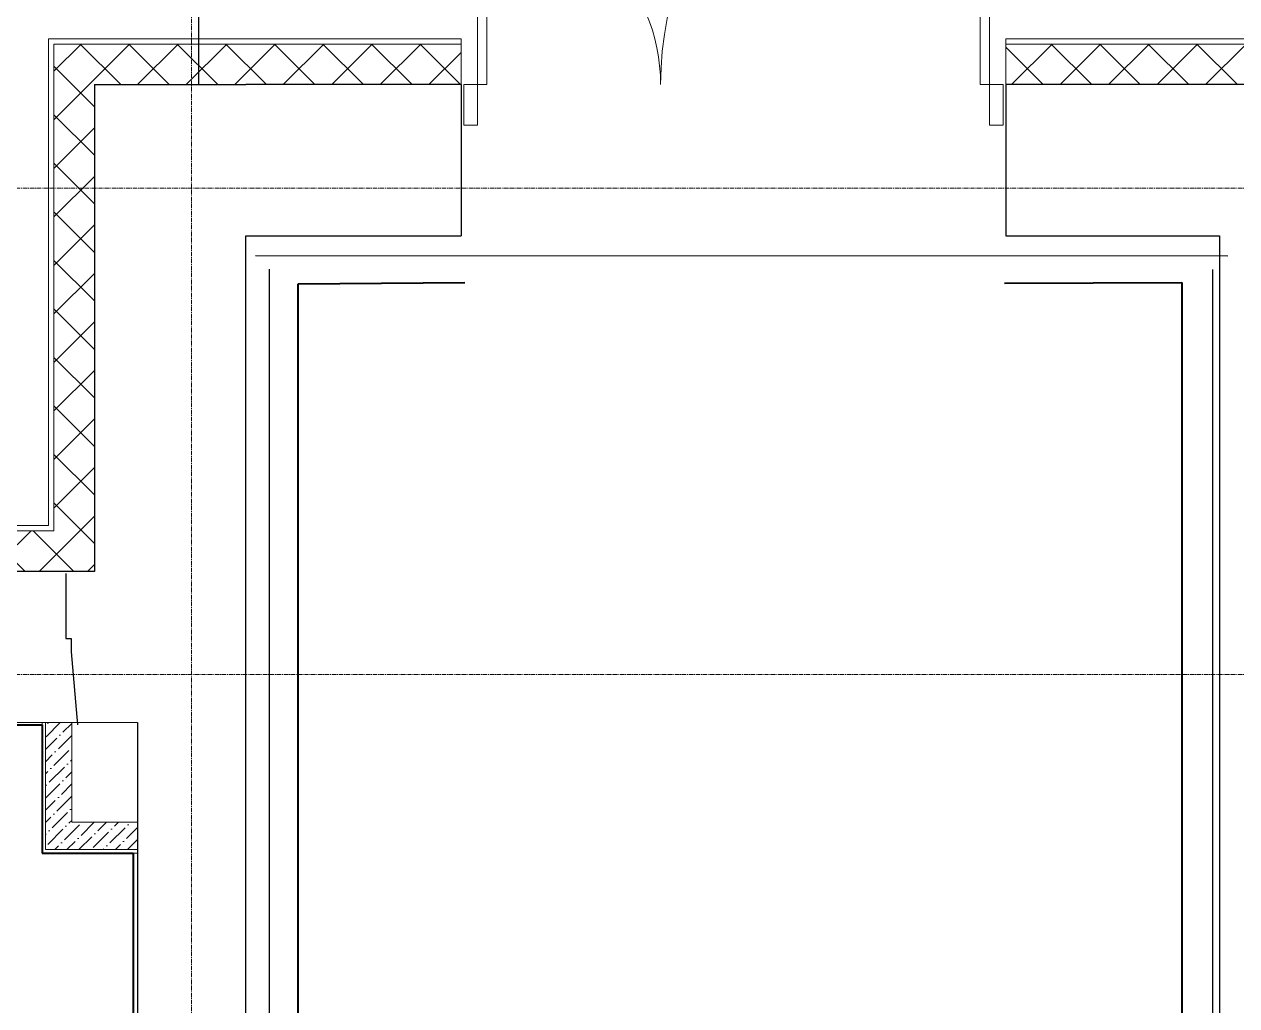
# Model space of a CAD drawing. Header units: millimetres. Extents: x -10178924 to 11692288, y -947381 to 58396.
# Drawn here: x 846363 to 850849, y -907767 to -904134 of the extents above; entities that cross this region are included whole.
import ezdxf

# ---------------------------------------------------------------- set-up
doc = ezdxf.new("R2010")
doc.units = ezdxf.units.MM
doc.linetypes.add('осевая', pattern=[50.8, 31.75, -6.35, 6.35, -6.35])
for name, color, linetype in [('PDF _Стены краска9010', 7, 'Continuous'), ('Стены внутр.1', 7, 'Continuous'), ('Тонкая', 7, 'Continuous')]:
    doc.layers.add(name, color=color, linetype=linetype)
doc.layers.add('PDF _Стены отделка', color=7, linetype='Continuous', true_color=0xb505c2)
for name, color, linetype, lineweight in [('АР_Двери', 250, 'Continuous', 9), ('Основная ГКЛ', 250, 'Continuous', 9), ('Отделка СТЕН', 6, 'Continuous', 13), ('Перегородки пеноблок', 40, 'Continuous', 9), ('Размеры осевые', 153, 'Continuous', 9), ('Стены.1', 7, 'Continuous', 25)]:
    doc.layers.add(name, color=color, linetype=linetype, lineweight=lineweight)
doc.linetypes.add('зигзаг', pattern='A,0.00254,-5.08,[131,ltypeshp.shx,S=5.08,R=0,X=-5.08,Y=0],-10.16,[131,ltypeshp.shx,S=5.08,R=180,X=5.08,Y=0],-5.08', length=20.32254)

# ---------------------------------------------------------------- blocks, each defined once
blk = doc.blocks.new('*U2196')
at = {"layer": 'АР_Двери'}
for points in [[(1944.8, 1217), (1909.8, 1217), (1909.8, 0), (1944.8, 0)], [(50, 677.8), (85, 677.8), (85, 0), (50, 0)], [(50, 0), (0, 0), (0, -149.8), (50, -149.8)], [(1944.8, 0), (1994.8, 0), (1994.8, -149.8), (1944.8, -149.8)]]:
    blk.add_lwpolyline(points, close=True, dxfattribs=at)
for centre, radius, start, end in [((1944.8, 0), 1217, 90, 180), ((50, 0), 677.8, 0, 90)]:
    blk.add_arc(centre, radius, start, end, dxfattribs=at)
at = {"layer": 'Основная ГКЛ', "ltscale": 5}
for p, q in [((-10, 0), (-10, -149.8)), ((2004.8, 0), (2004.8, -149.8))]:
    blk.add_line(p, q, dxfattribs=at)
blk = doc.blocks.new('A$Cad086cf1')
at = {"layer": 'Отделка СТЕН', "true_color": 0x636466, "transparency": 33554687}
h = blk.add_hatch(dxfattribs=at)
h.set_pattern_fill('ANSI37', color=251, scale=40)
h.set_pattern_definition([(45, (142968.72, -47941.48), (-89.80256, 89.80256), []), (135, (142968.72, -47941.48), (-89.80256, -89.80256), [])])
h.paths.add_polyline_path([(-7386.275, -40477.364), (-7536.275, -40477.364), (-7536.275, -48446.478), (-6006.547, -48446.478), (-6006.547, -48296.478), (-7386.275, -48296.478)])
h.paths.add_polyline_path([(-3197.852, -48296.478), (-4376.547, -48296.478), (-4376.547, -48446.478), (-3197.852, -48446.478)])
h.paths.add_polyline_path([(-414.627, -48296.478), (-1567.852, -48296.478), (-1567.852, -48446.478), (-414.627, -48446.478)])
h.paths.add_polyline_path([(2382.027, -48296.478), (1215.373, -48296.478), (1215.373, -48446.478), (2382.027, -48446.478)])
h.paths.add_polyline_path([(-7386.275, -31868.119), (-151.462, -31868.119), (-151.462, -31718.119), (-7536.275, -31718.119), (-7536.275, -33241.401), (-7386.275, -33241.401)])
h.paths.add_polyline_path([(25266.729, -31249.802), (25116.721, -31249.802), (25121.326, -31717.601), (24909.646, -31718.119), (24909.646, -31868.119), (25272.81, -31867.587)])
h.paths.add_polyline_path([(23279.646, -31718.119), (22121.774, -31718.119), (22121.774, -31868.119), (23279.646, -31868.119)])
h.paths.add_polyline_path([(20491.774, -31718.119), (19316.859, -31718.119), (19316.859, -31868.119), (20491.774, -31868.119)])
h.paths.add_polyline_path([(17713.142, -29916.63), (17168.725, -29916.63), (17168.725, -30066.63), (17563.142, -30066.63), (17563.142, -31868.119), (17886.859, -31868.119), (17886.859, -31718.119), (17713.142, -31718.119)])
h.paths.add_polyline_path([(17168.725, -29916.63), (16213.142, -29916.63), (16213.142, -30066.63), (17168.725, -30066.63)])
h.paths.add_polyline_path([(14198.142, -29916.63), (13168.725, -29916.63), (13168.725, -30066.63), (14198.142, -30066.63)])
h.paths.add_polyline_path([(13168.725, -29916.63), (12691.199, -29916.63), (12691.199, -31718.119), (12503.883, -31718.119), (12503.883, -31868.119), (12841.199, -31868.119), (12841.199, -30066.63), (13168.725, -30066.63)])
h.paths.add_polyline_path([(11073.883, -31718.119), (9888.912, -31718.119), (9888.912, -31868.119), (11073.883, -31868.119)])
h.paths.add_polyline_path([(8258.912, -31718.119), (7097.756, -31718.119), (7097.756, -31868.119), (8258.912, -31868.119)])
h.paths.add_polyline_path([(5467.756, -31718.119), (4303.088, -31718.119), (4303.088, -31868.119), (5465.74, -31868.119)])
h.paths.add_polyline_path([(2673.088, -31718.119), (1478.538, -31718.119), (1478.538, -31868.119), (2673.088, -31868.119)])
h.paths.add_polyline_path([(23941.72, -48296.478), (23603.748, -48296.478), (23603.748, -48446.478), (23941.72, -48446.478)])
h.paths.add_polyline_path([(21973.748, -48296.478), (20808.789, -48296.478), (20808.789, -48446.478), (21973.748, -48446.478)])
h.paths.add_polyline_path([(19178.789, -48296.478), (18008.239, -48296.478), (18008.239, -48446.478), (19178.789, -48446.478)])
h.paths.add_polyline_path([(16378.239, -48296.478), (15216.447, -48296.478), (15216.447, -48446.478), (16378.239, -48446.478)])
h.paths.add_polyline_path([(13586.447, -48296.478), (12422.391, -48296.478), (12422.391, -48446.478), (13586.447, -48446.478)])
h.paths.add_polyline_path([(10792.391, -48296.478), (9611.009, -48296.478), (9611.009, -48446.478), (10792.391, -48446.478)])
h.paths.add_polyline_path([(7981.009, -48296.478), (6809.325, -48296.478), (6809.325, -48446.478), (7981.009, -48446.478)])
h.paths.add_polyline_path([(5179.325, -48296.478), (4012.027, -48296.478), (4012.027, -48446.478), (5179.325, -48446.478)])
at = {"layer": 'Перегородки пеноблок', "true_color": 0x636466, "transparency": 33554687}
h = blk.add_hatch(dxfattribs=at)
h.set_pattern_fill('ANSI36', color=251, scale=10)
h.set_pattern_definition([(45, (-79953.19, -59972.283), (16.83798, 61.739261), [79.375, -15.875, 0, -15.875])])
h.paths.add_polyline_path([(12757.573, -32428.119), (12660.205, -32428.119), (12660.205, -32898.022), (13001.199, -32898.022), (13001.199, -32796.422), (12757.573, -32796.422)])
at = {"layer": 'Defpoints', "color": 251, "ltscale": 100, "true_color": 0x636466, "transparency": 33554687}
for p, q in [((12735.158, -31876.641), (12735.158, -32116.641)), ((12735.158, -32116.641), (12755.158, -32116.641)), ((12755.158, -32116.641), (12755.158, -32166.641)), ((12755.158, -32166.641), (12778.78, -32436.641))]:
    blk.add_line(p, q, dxfattribs=at)
at = {"layer": 'PDF _Стены краска9010', "color": 251, "true_color": 0x636466, "transparency": 33554585}
for p, q in [((13437.667, -30699.145), (17034.8, -30700.031)), ((17034.8, -30700.031), (17034.8, -30700.031)), ((13487.818, -30749.79), (13487.819, -37540.442)), ((16977.259, -30750.439), (16977.26, -37541.091))]:
    blk.add_line(p, q, dxfattribs=at)
at = {"layer": 'PDF _Стены отделка', "color": 251, "lineweight": 40, "ltscale": 0.1, "true_color": 0x636466, "transparency": 33554610}
for p, q in [((13595.387, -30803.779), (14211.802, -30798.429)), ((13595.387, -37484.13), (13595.387, -30803.779)), ((14211.802, -30798.429), (14211.802, -30798.429)), ((16208.483, -30801.672), (16863.714, -30798.819)), ((16863.714, -30798.819), (16863.714, -37495.144))]:
    blk.add_line(p, q, dxfattribs=at)
at = {"layer": 'PDF _Стены отделка', "color": 251, "linetype": 'зигзаг', "lineweight": 40, "ltscale": 0.1, "true_color": 0x636466, "transparency": 33554610}
for p, q in [((10471.199, -32428.047), (12647.505, -32436.639)), ((12647.505, -32436.639), (12647.505, -32910.722)), ((12647.505, -32910.722), (12984.526, -32910.722)), ((12984.526, -32910.722), (12982.439, -38333.482))]:
    blk.add_line(p, q, dxfattribs=at)
at = {"layer": 'Отделка СТЕН', "color": 251, "true_color": 0x636466, "transparency": 33554687}
for p, q in [((14198.142, -30066.63), (14198.142, -29896.63)), ((16213.142, -30066.63), (16213.142, -29896.63))]:
    blk.add_line(p, q, dxfattribs=at)
for points in [[(24743.725, -48466.478), (-7556.275, -48466.478), (-7556.275, -31698.119), (12671.199, -31698.119), (12671.199, -29896.63), (14198.142, -29896.63)], [(12503.883, -31718.119), (12691.199, -31718.119), (12691.199, -29916.63), (14198.142, -29916.63)], [(16213.142, -29896.63), (17733.142, -29896.63), (17733.142, -31698.119), (17858.857, -31698.119)], [(16213.142, -29916.63), (17713.142, -29916.63), (17713.142, -31718.119), (17886.859, -31718.119)]]:
    blk.add_lwpolyline(points, dxfattribs=at)
at = {"layer": 'Перегородки пеноблок', "color": 251, "linetype": 'Continuous', "true_color": 0x636466, "transparency": 33554687, "flags": 128}
blk.add_lwpolyline([(12757.573, -32796.422), (12757.573, -32428.119), (12647.505, -32428.119), (12647.505, -32910.722), (13001.199, -32910.722), (13001.199, -32796.422)], close=True, dxfattribs=at)
for points in [[(12660.205, -32428.119), (12660.205, -32898.022), (12660.205, -32428.119)], [(12660.205, -32898.022), (13001.199, -32898.022), (12660.205, -32898.022)]]:
    blk.add_lwpolyline(points, dxfattribs=at)
at = {"layer": 'Размеры осевые', "color": 251, "linetype": 'осевая', "ltscale": 0.5, "true_color": 0x636466, "transparency": 33554687}
for p, q in [((13200, -40100), (13200, -25800)), ((-9750, -30450), (44700, -30450)), ((-9750, -32250), (62308.109, -32250))]:
    blk.add_line(p, q, dxfattribs=at)
at = {"layer": 'Стены внутр.1', "color": 251, "linetype": 'Continuous', "true_color": 0x636466, "transparency": 33554687, "flags": 128}
for points in [[(13401.199, -31908.245), (13401.199, -31788.245)], [(17003.142, -31788.245), (17003.142, -31908.245)], [(13001.199, -32428.119), (13001.199, -33783.977)], [(13401.199, -38756.478), (13401.199, -32428.119)], [(17003.142, -32428.119), (17003.142, -35450.538)]]:
    blk.add_lwpolyline(points, dxfattribs=at)
at = {"layer": 'Стены.1', "color": 251, "linetype": 'Continuous', "true_color": 0x636466, "transparency": 33554687}
for p, q in [((14198.142, -30066.63), (14198.142, -30626.63)), ((16213.142, -30066.63), (16213.142, -30626.63))]:
    blk.add_line(p, q, dxfattribs=at)
at = {"layer": 'Стены.1', "color": 251, "linetype": 'Continuous', "true_color": 0x636466, "transparency": 33554687, "flags": 128}
for points in [[(12841.199, -30066.63), (12841.199, -31868.119)], [(12841.199, -30066.63), (13401.199, -30066.63)], [(14198.142, -30066.63), (13401.199, -30066.63)], [(17003.142, -30066.63), (16213.142, -30066.63)], [(17563.142, -30066.63), (17003.142, -30066.63)], [(13401.199, -31788.245), (13401.199, -30626.63)], [(13401.199, -30626.63), (14198.142, -30626.63)], [(16213.142, -30626.63), (17003.142, -30626.63)], [(17003.142, -30626.63), (17003.142, -31788.245)], [(12841.199, -31868.119), (12503.883, -31868.119)], [(13401.199, -32428.119), (13401.199, -31908.245)], [(17003.142, -31908.245), (17003.142, -32428.119)], [(12550.853, -32426.383), (13001.199, -32428.119)]]:
    blk.add_lwpolyline(points, dxfattribs=at)
at = {"layer": 'Тонкая', "color": 251, "ltscale": 100, "true_color": 0x636466, "transparency": 33554687}
blk.add_line((13227.722, -30066.63), (13227.722, -28396.63), dxfattribs=at)
at = {"color": 251, "linetype": 'ByBlock', "true_color": 0x636466, "transparency": 33554687}
blk.add_blockref('*U2196', (14208.142, -30066.63), dxfattribs=at)

msp = doc.modelspace()

# ---------------------------------------------------------------- block references
msp.add_blockref('A$Cad086cf1', (833781.5, -874290.7))

doc.saveas('drawing.dxf')
